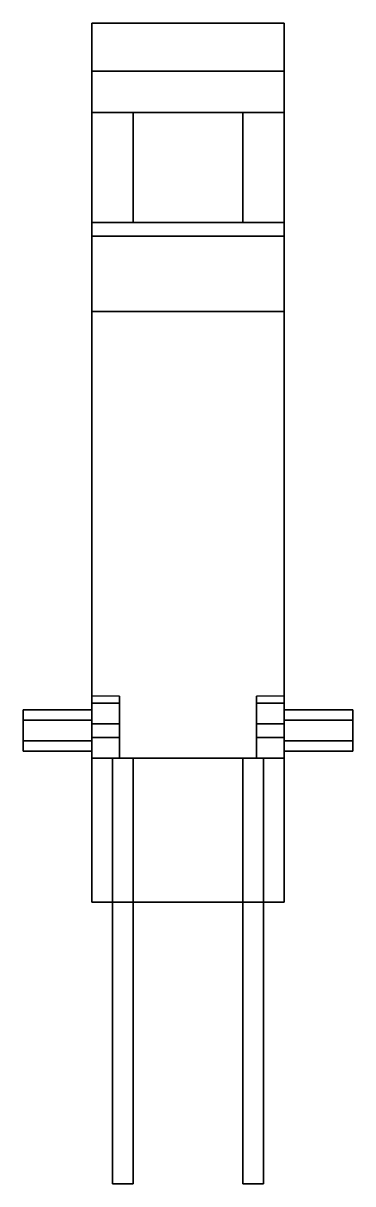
# Model space of a CAD drawing. Extents: x -0.24 to 0.24, y -0.66 to 1.03.
import ezdxf

# ---------------------------------------------------------------- set-up
doc = ezdxf.new("R2010")
doc.units = 0
doc.layers.add('SLEEVE', color=5, linetype='CONTINUOUS')

msp = doc.modelspace()

# ---------------------------------------------------------------- linework, layer by layer
at = {"layer": 'SLEEVE'}
for points in [[(0.14, 1.03, -0.19), (0.14, 1.03, -0.23), (-0.14, 1.03, -0.23), (-0.14, 1.03, -0.19)], [(-0.14, 1.03, -0.23), (-0.14, 0.96, -0.29), (-0.14, 0.96, -0.12), (-0.14, 1.03, -0.19)], [(0.14, 1.03, -0.23), (0.14, 0.96, -0.29), (-0.14, 0.96, -0.29), (-0.14, 1.03, -0.23)], [(-0.14, 1.03, -0.19), (-0.14, 0.96, -0.12), (0.14, 0.96, -0.12), (0.14, 1.03, -0.19)], [(0.14, 0.96, -0.12), (0.14, 0.96, -0.29), (0.14, 1.03, -0.23), (0.14, 1.03, -0.19)], [(-0.14, 0.96, -0.29), (-0.14, -0.04, -0.29), (-0.14, -0.04, -0.12), (-0.14, 0.96, -0.12)], [(-0.14, 0.96, -0.12), (-0.14, -0.04, -0.12), (0.14, -0.04, -0.12), (0.14, 0.96, -0.12)], [(0.14, 0.96, -0.29), (0.14, 0.72, -0.29), (-0.14, 0.72, -0.29), (-0.14, 0.96, -0.29)], [(0.14, -0.04, -0.12), (0.14, -0.04, -0.29), (0.14, 0.96, -0.29), (0.14, 0.96, -0.12)], [(0.14, 0.9, 0.01), (0.14, 0.9, -0.12), (-0.14, 0.9, -0.12), (-0.14, 0.9, 0.01)], [(-0.14, 0.9, -0.12), (-0.14, 0.74, -0.12), (-0.14, 0.74, 0.01), (-0.14, 0.9, 0.01)], [(0.08, 0.9, 0.09), (0.14, 0.9, 0.01), (-0.14, 0.9, 0.01), (-0.08, 0.9, 0.09)], [(-0.14, 0.9, 0.01), (-0.14, 0.74, 0.01), (-0.08, 0.74, 0.09), (-0.08, 0.9, 0.09)], [(-0.08, 0.9, 0.09), (-0.08, 0.74, 0.09), (0.08, 0.74, 0.09), (0.08, 0.9, 0.09)], [(0.08, 0.74, 0.09), (0.14, 0.74, 0.01), (0.14, 0.9, 0.01), (0.08, 0.9, 0.09)], [(0.14, 0.74, 0.01), (0.14, 0.74, -0.12), (0.14, 0.9, -0.12), (0.14, 0.9, 0.01)], [(-0.14, 0.74, 0.01), (-0.14, 0.74, -0.12), (0.14, 0.74, -0.12), (0.14, 0.74, 0.01)], [(-0.08, 0.74, 0.09), (-0.14, 0.74, 0.01), (0.14, 0.74, 0.01), (0.08, 0.74, 0.09)], [(0.14, 0.72, -0.29), (0.14, 0.61, -0.42), (-0.14, 0.61, -0.42), (-0.14, 0.72, -0.29)], [(-0.14, 0.61, -0.42), (-0.14, -0.25, -0.42), (-0.14, -0.25, -0.29), (-0.14, 0.72, -0.29)], [(0.14, -0.25, -0.29), (0.14, -0.25, -0.42), (0.14, 0.61, -0.42), (0.14, 0.72, -0.29)], [(0.14, 0.61, -0.42), (0.14, -0.25, -0.42), (-0.14, -0.25, -0.42), (-0.14, 0.61, -0.42)], [(-0.1, 0.04), (-0.1, 0.05, -0.12), (-0.14, 0.05, -0.12), (-0.14, 0.04)], [(-0.14, 0.05, -0.12), (-0.14, -0.04, -0.12), (-0.14, -0.04), (-0.14, 0.04)], [(-0.1, 0.01, 0.04), (-0.1, 0.04), (-0.14, 0.04), (-0.14, 0.01, 0.04)], [(-0.14, 0.04), (-0.14, -0.04), (-0.14, -0.01, 0.04), (-0.14, 0.01, 0.04)], [(-0.1, -0.04), (-0.1, -0.04, -0.12), (-0.1, 0.05, -0.12), (-0.1, 0.04)], [(-0.1, -0.01, 0.04), (-0.1, -0.04), (-0.1, 0.04), (-0.1, 0.01, 0.04)], [(0.14, 0.04), (0.14, 0.05, -0.12), (0.1, 0.05, -0.12), (0.1, 0.04)], [(0.1, 0.05, -0.12), (0.1, -0.04, -0.12), (0.1, -0.04), (0.1, 0.04)], [(0.14, 0.01, 0.04), (0.14, 0.04), (0.1, 0.04), (0.1, 0.01, 0.04)], [(0.1, 0.04), (0.1, -0.04), (0.1, -0.01, 0.04), (0.1, 0.01, 0.04)], [(0.14, -0.04), (0.14, -0.04, -0.12), (0.14, 0.05, -0.12), (0.14, 0.04)], [(0.14, -0.01, 0.04), (0.14, -0.04), (0.14, 0.04), (0.14, 0.01, 0.04)], [(-0.14, 0.015, 0.026), (-0.14, 0.03), (-0.24, 0.03), (-0.24, 0.015, 0.026)], [(-0.14, 0.03), (-0.14, 0.015, -0.026), (-0.24, 0.015, -0.026), (-0.24, 0.03)], [(0.24, 0.015, 0.026), (0.24, 0.03), (0.14, 0.03), (0.14, 0.015, 0.026)], [(0.24, 0.03), (0.24, 0.015, -0.026), (0.14, 0.015, -0.026), (0.14, 0.03)], [(-0.14, -0.015, 0.026), (-0.14, 0.015, 0.026), (-0.24, 0.015, 0.026), (-0.24, -0.015, 0.026)], [(-0.14, 0.015, -0.026), (-0.14, -0.015, -0.026), (-0.24, -0.015, -0.026), (-0.24, 0.015, -0.026)], [(-0.14, 0.01, 0.04), (-0.14, -0.01, 0.04), (-0.1, -0.01, 0.04), (-0.1, 0.01, 0.04)], [(0.1, 0.01, 0.04), (0.1, -0.01, 0.04), (0.14, -0.01, 0.04), (0.14, 0.01, 0.04)], [(0.24, -0.015, 0.026), (0.24, 0.015, 0.026), (0.14, 0.015, 0.026), (0.14, -0.015, 0.026)], [(0.24, 0.015, -0.026), (0.24, -0.015, -0.026), (0.14, -0.015, -0.026), (0.14, 0.015, -0.026)], [(-0.14, -0.03), (-0.14, -0.015, 0.026), (-0.24, -0.015, 0.026), (-0.24, -0.03)], [(-0.14, -0.015, -0.026), (-0.14, -0.03), (-0.24, -0.03), (-0.24, -0.015, -0.026)], [(-0.14, -0.01, 0.04), (-0.14, -0.04), (-0.1, -0.04), (-0.1, -0.01, 0.04)], [(0.1, -0.01, 0.04), (0.1, -0.04), (0.14, -0.04), (0.14, -0.01, 0.04)], [(0.24, -0.03), (0.24, -0.015, 0.026), (0.14, -0.015, 0.026), (0.14, -0.03)], [(0.24, -0.015, -0.026), (0.24, -0.03), (0.14, -0.03), (0.14, -0.015, -0.026)], [(-0.14, -0.04, -0.12), (-0.14, -0.04, -0.29), (0.14, -0.04, -0.29), (0.14, -0.04, -0.12)], [(-0.14, -0.04, -0.29), (-0.14, -0.25, -0.29), (0.14, -0.25, -0.29), (0.14, -0.04, -0.29)], [(-0.14, -0.04), (-0.14, -0.04, -0.12), (-0.1, -0.04, -0.12), (-0.1, -0.04)], [(-0.08, -0.04, -0.29), (-0.08, -0.66, -0.29), (-0.11, -0.66, -0.29), (-0.11, -0.04, -0.29)], [(-0.11, -0.04, -0.29), (-0.11, -0.66, -0.29), (-0.11, -0.66, -0.16), (-0.11, -0.04, -0.16)], [(-0.11, -0.04, -0.16), (-0.11, -0.66, -0.16), (-0.08, -0.66, -0.16), (-0.08, -0.04, -0.16)], [(-0.08, -0.66, -0.16), (-0.08, -0.66, -0.29), (-0.08, -0.04, -0.29), (-0.08, -0.04, -0.16)], [(0.08, -0.04, -0.29), (0.08, -0.66, -0.29), (0.08, -0.66, -0.16), (0.08, -0.04, -0.16)], [(0.11, -0.04, -0.29), (0.11, -0.66, -0.29), (0.08, -0.66, -0.29), (0.08, -0.04, -0.29)], [(0.08, -0.04, -0.16), (0.08, -0.66, -0.16), (0.11, -0.66, -0.16), (0.11, -0.04, -0.16)], [(0.1, -0.04), (0.1, -0.04, -0.12), (0.14, -0.04, -0.12), (0.14, -0.04)], [(0.11, -0.66, -0.16), (0.11, -0.66, -0.29), (0.11, -0.04, -0.29), (0.11, -0.04, -0.16)], [(-0.14, -0.25, -0.29), (-0.14, -0.25, -0.42), (0.14, -0.25, -0.42), (0.14, -0.25, -0.29)], [(-0.11, -0.66, -0.16), (-0.11, -0.66, -0.29), (-0.08, -0.66, -0.29), (-0.08, -0.66, -0.16)], [(0.08, -0.66, -0.16), (0.08, -0.66, -0.29), (0.11, -0.66, -0.29), (0.11, -0.66, -0.16)]]:
    msp.add_3dface(points, dxfattribs=at)

doc.saveas('drawing.dxf')
